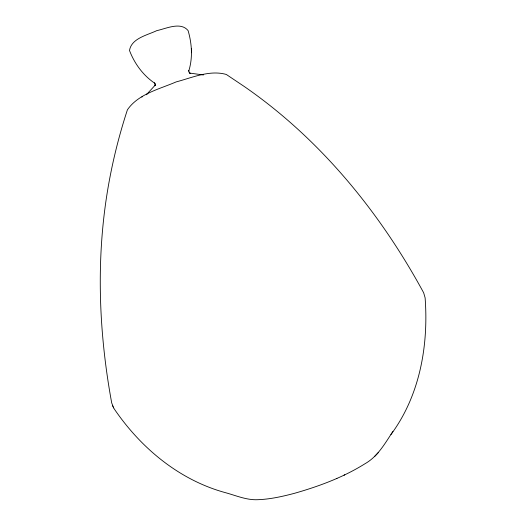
<?xml version="1.0" encoding="UTF-8"?>
<svg xmlns="http://www.w3.org/2000/svg" width="526" height="526" viewBox="0 0 526 526"><rect width="100%" height="100%" fill="white"/><g stroke="black" fill="none" stroke-linecap="round" stroke-linejoin="round"><path stroke-width="0.79" d="M146.327 94.765L155.492 84.837L155.032 85.541L155.104 83.812L155.203 84.311L154.46 82.884L154.835 83.292C143.131 75.402 134.492 63.607 129.508 50.509C131.349 38.345 147.339 35.157 156.755 30.646C166.157 28.654 180.661 21.434 188.104 30.607C191.924 43.776 192.884 57.939 188.729 71.168L188.702 70.635L189.439 72.897L189.15 72.463L190.392 73.443L189.695 73.094L203.417 74.968M113.268 407.19L114.425 409.189C141.014 448.172 179.32 480.041 225.358 492.645C236.023 495.538 246.569 500.252 257.845 499.7C270.101 499.246 282.14 496.564 293.955 493.447L294.501 493.303C319.032 486.307 343.314 477.319 365.011 463.728C377.813 456.509 384.999 443.339 392.863 431.524M390.963 434.509C419.906 395.447 428.631 345.477 425.12 297.847L423.66 292.778C379.871 212.116 320.156 138.93 244.281 86.507L226.325 74.468C209.664 69.688 192.154 77.71 176.177 81.898C159.411 89.15 138.266 93.944 127.41 109.816C119.146 135.044 112.695 160.851 108.172 187.013L107.85 188.913C95.896 259.719 98.763 332.452 111.696 402.903L113.609 407.88M374.611 456.463L378.365 452.557M141.81 97.054L142.283 96.791M146.498 94.47L146.905 94.246M344.083 475.142L344.74 474.846M336.449 478.594L336.916 478.384M112.61 405.783L112.945 406.453M191.536 52.758L191.398 48.326"/></g></svg>
